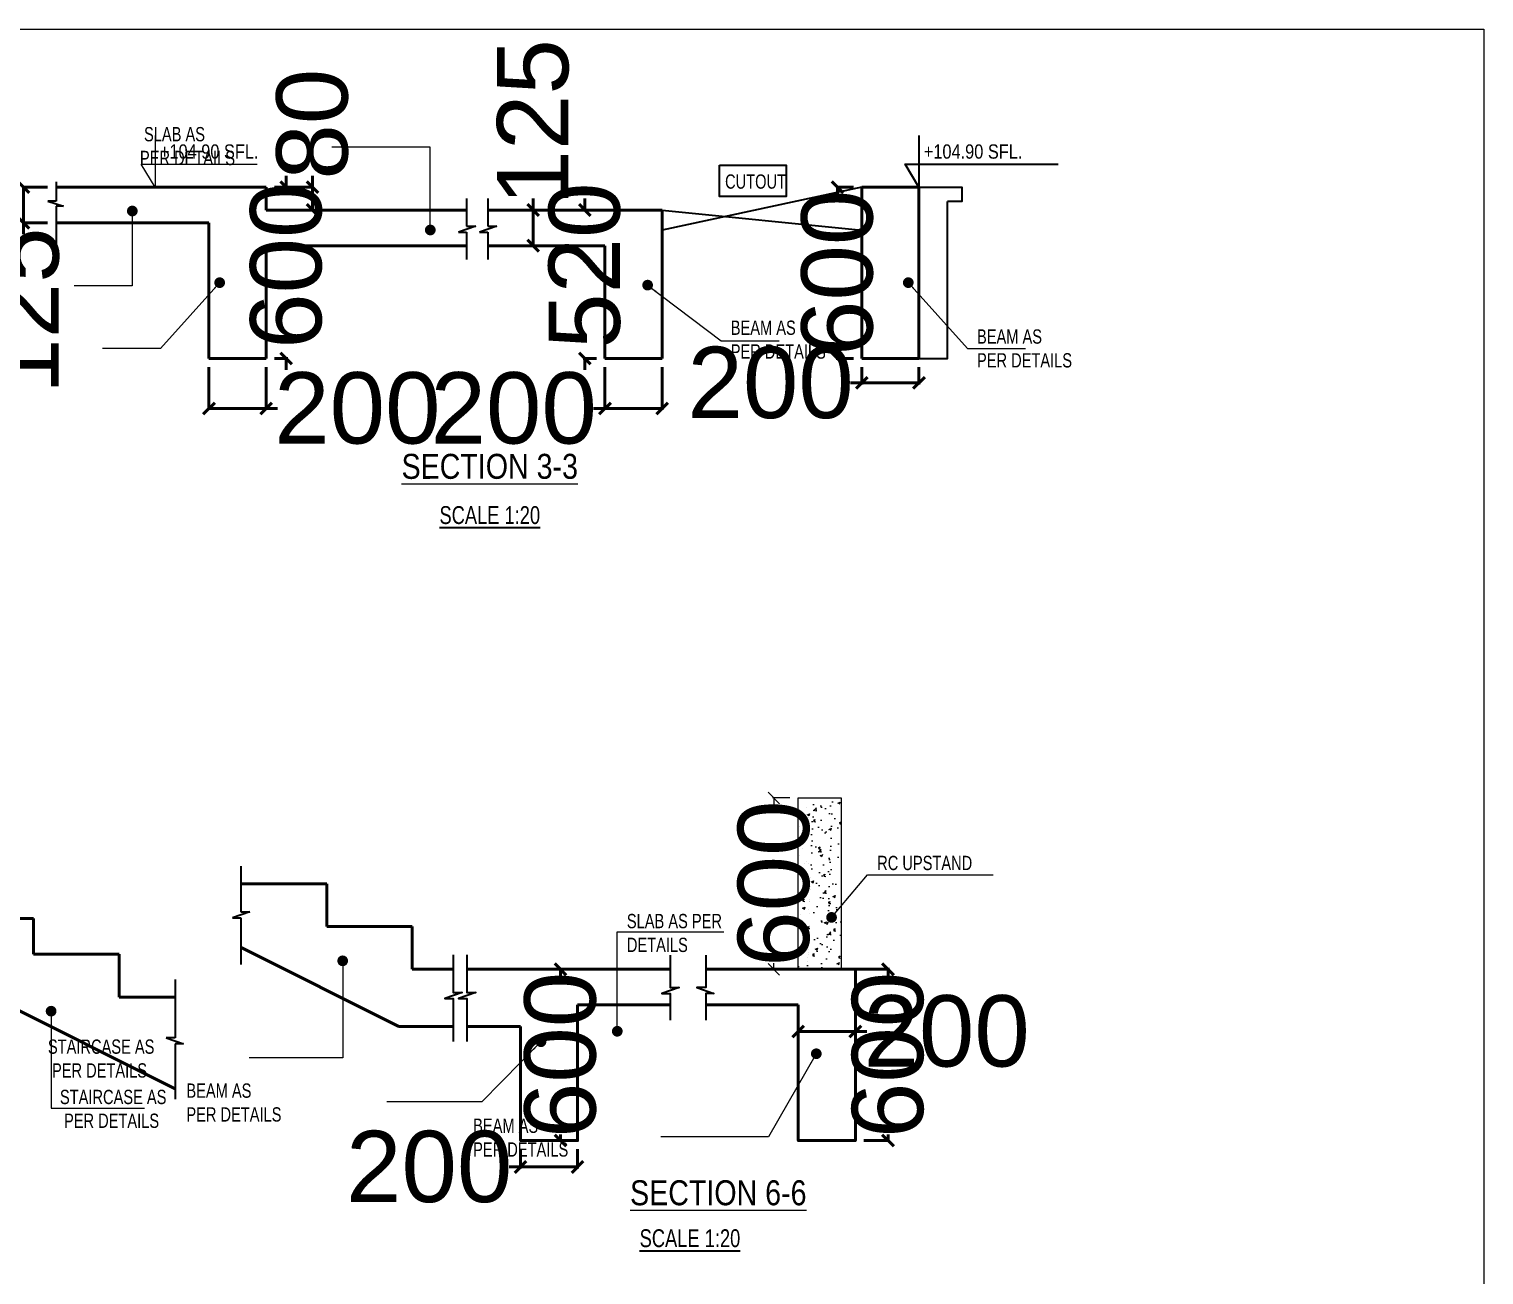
# Model space of a CAD drawing. Header units: millimetres. Extents: x 20 to 37377, y -2 to 80215.
# Drawn here: x 15985 to 21083, y 11273 to 15637 of the extents above; entities that cross this region are included whole.
import ezdxf

# ---------------------------------------------------------------- set-up
doc = ezdxf.new("R2010")
doc.units = ezdxf.units.MM
for name, color, linetype in [('BAND DETAILS', 2, 'Continuous'), ('HAT', 8, 'Continuous'), ('S - HATCH', 8, 'Continuous'), ('S - TXT-1', 6, 'Continuous'), ('TEMP', 8, 'Continuous'), ('TEXT', 7, 'Continuous')]:
    doc.layers.add(name, color=color, linetype=linetype)
for name, color, linetype, lineweight in [('Block', 41, 'Continuous', 13), ('S - BEAM', 7, 'Continuous', 13), ('S - COL', 5, 'Continuous', 40), ('S - DIM', 253, 'Continuous', 13), ('S - SEC CUT', 5, 'Continuous', 13), ('S - SEC CUT TXT', 1, 'Continuous', 13), ('STR-Stair', 1, 'Continuous', 13)]:
    doc.layers.add(name, color=color, linetype=linetype, lineweight=lineweight)
doc.styles.add('SD', font='ARIALNB.TTF')
doc.styles.add('SED', font='ARIALN.TTF', dxfattribs={"height": 50})
doc.styles.add('SOBHA', font='arial.ttf')
doc.styles.add('sobha.sed', font='swisscl.ttf')
doc.dimstyles.new('S--20', dxfattribs={"dimscale": 20, "dimtxt": 12.5, "dimasz": 2, "dimexe": 0.25, "dimexo": 1.5, "dimgap": 0.1, "dimtad": 0, "dimdec": 0, "dimrnd": 0.0005, "dimzin": 0, "dimdsep": 46, "dimtxsty": 'SOBHA', "dimblk": 'OBLIQUE', "dimcen": 0.09, "dimclrd": 8, "dimclre": 8, "dimclrt": 4, "dimadec": 0, "dimazin": 0, "dimtfac": 1, "dimtdec": 0, "dimtofl": 0, "dimtmove": 0, "dimatfit": 3, "dimfxl": 0.18, "dimtolj": 1, "dimtzin": 0, "dimlwd": -1, "dimlwe": -1, "dimarcsym": 0})
doc.dimstyles.new('S-25', dxfattribs={"dimscale": 25, "dimtxt": 2.5, "dimasz": 1.5, "dimexe": 0.25, "dimexo": 0.5, "dimgap": 0.1, "dimtad": 0, "dimdec": 0, "dimrnd": 0.0005, "dimzin": 0, "dimdsep": 46, "dimtxsty": 'SOBHA', "dimblk": 'OBLIQUE', "dimcen": 0.09, "dimclrd": 8, "dimclre": 8, "dimclrt": 6, "dimadec": 0, "dimazin": 0, "dimtfac": 1, "dimtdec": 0, "dimtofl": 0, "dimtmove": 0, "dimatfit": 3, "dimfxl": 0.18, "dimtolj": 1, "dimtzin": 0, "dimlwd": -1, "dimlwe": -1, "dimarcsym": 0})

# ---------------------------------------------------------------- blocks, each defined once
blk = doc.blocks.new('_Oblique')
at = {"color": 0, "linetype": 'ByBlock', "lineweight": -2}
blk.add_line((-0.5, -0.5), (0.5, 0.5), dxfattribs=at)
blk = doc.blocks.new('*D277')
at = {"layer": 'Defpoints', "color": 0, "transparency": 16777216}
for p in [(18903.1, 14483.4), (19103.1, 14483.4), (18903.1, 14397.6)]:
    blk.add_point(p, dxfattribs=at)
at = {"layer": 'S - COL', "color": 8, "transparency": 16777216}
for p, q in [((18903.1, 14453.4), (18903.1, 14392.6)), ((19103.1, 14453.4), (19103.1, 14392.6)), ((18903.1, 14397.6), (18863.1, 14397.6)), ((19103.1, 14397.6), (18903.1, 14397.6))]:
    blk.add_line(p, q, dxfattribs=at)
at = {"layer": 'S - COL', "color": 8, "transparency": 16777216, "xscale": 40, "yscale": 40, "zscale": 40, "rotation": 180}
blk.add_blockref('_Oblique', (18903.1, 14397.6), dxfattribs=at)
at = {"layer": 'S - COL', "color": 8, "transparency": 16777216, "xscale": 40, "yscale": 40, "zscale": 40}
blk.add_blockref('_Oblique', (19103.1, 14397.6), dxfattribs=at)
at = {"layer": 'S - COL', "color": 4, "transparency": 16777216, "insert": (18583.2, 14397.6), "char_height": 250, "attachment_point": 5, "style": 'SOBHA'}
blk.add_mtext('\\A1;200', dxfattribs=at)
blk = doc.blocks.new('*D278')
at = {"layer": 'Defpoints', "color": 0, "transparency": 16777216}
for p in [(18903.1, 15083.4), (18817.3, 14483.4), (18903.1, 14483.4)]:
    blk.add_point(p, dxfattribs=at)
at = {"layer": 'S - COL', "color": 8, "transparency": 16777216}
for p, q in [((18873.1, 15083.4), (18812.3, 15083.4)), ((18817.3, 15083.4), (18817.3, 15061.8)), ((18873.1, 14483.4), (18812.3, 14483.4)), ((18817.3, 14483.4), (18817.3, 14505))]:
    blk.add_line(p, q, dxfattribs=at)
at = {"layer": 'S - COL', "color": 8, "transparency": 16777216, "xscale": 40, "yscale": 40, "zscale": 40}
for p, rotation in [((18817.3, 15083.4), 90), ((18817.3, 14483.4), 270)]:
    blk.add_blockref('_Oblique', p, dxfattribs=dict(at, rotation=rotation))
at = {"layer": 'S - COL', "color": 4, "transparency": 16777216, "insert": (18817.3, 14783.4), "char_height": 250, "attachment_point": 5, "rotation": 90, "style": 'SOBHA'}
blk.add_mtext('\\A1;600', dxfattribs=at)
blk = doc.blocks.new('*D279')
at = {"layer": 'Defpoints', "color": 0, "transparency": 16777216}
for p in [(16615.2, 14483.4), (16815.2, 14483.4), (16815.2, 14308.4)]:
    blk.add_point(p, dxfattribs=at)
at = {"layer": 'S - COL', "color": 8, "transparency": 16777216}
for p, q in [((16615.2, 14453.4), (16615.2, 14303.4)), ((16815.2, 14453.4), (16815.2, 14303.4)), ((16615.2, 14308.4), (16815.2, 14308.4)), ((16815.2, 14308.4), (16855.2, 14308.4))]:
    blk.add_line(p, q, dxfattribs=at)
at = {"layer": 'S - COL', "color": 8, "transparency": 16777216, "xscale": 40, "yscale": 40, "zscale": 40, "rotation": 180}
blk.add_blockref('_Oblique', (16615.2, 14308.4), dxfattribs=at)
at = {"layer": 'S - COL', "color": 8, "transparency": 16777216, "xscale": 40, "yscale": 40, "zscale": 40}
blk.add_blockref('_Oblique', (16815.2, 14308.4), dxfattribs=at)
at = {"layer": 'S - COL', "color": 4, "transparency": 16777216, "insert": (17135.1, 14308.4), "char_height": 250, "attachment_point": 5, "style": 'SOBHA'}
blk.add_mtext('\\A1;200', dxfattribs=at)
blk = doc.blocks.new('*D280')
at = {"layer": 'Defpoints', "color": 0, "transparency": 16777216}
for p in [(16079.5, 15083.4), (15965.2, 14958.4), (16079.5, 14958.4)]:
    blk.add_point(p, dxfattribs=at)
at = {"layer": 'S - COL', "color": 8, "transparency": 16777216}
for p, q in [((16049.5, 15083.4), (15960.2, 15083.4)), ((15965.2, 15083.4), (15965.2, 14958.4)), ((16049.5, 14958.4), (15960.2, 14958.4)), ((15965.2, 14958.4), (15965.2, 14918.4))]:
    blk.add_line(p, q, dxfattribs=at)
at = {"layer": 'S - COL', "color": 8, "transparency": 16777216, "xscale": 40, "yscale": 40, "zscale": 40}
for p, rotation in [((15965.2, 15083.4), 90), ((15965.2, 14958.4), 270)]:
    blk.add_blockref('_Oblique', p, dxfattribs=dict(at, rotation=rotation))
at = {"layer": 'S - COL', "color": 4, "transparency": 16777216, "insert": (15965.2, 14651), "char_height": 250, "attachment_point": 5, "rotation": 90, "style": 'SOBHA'}
blk.add_mtext('\\A1;125', dxfattribs=at)
blk = doc.blocks.new('*D281')
at = {"layer": 'Defpoints', "color": 0, "transparency": 16777216}
for p in [(16815.2, 15083.4), (16977.8, 15083.4), (16815.2, 15003.4)]:
    blk.add_point(p, dxfattribs=at)
at = {"layer": 'S - COL', "color": 8, "transparency": 16777216}
for p, q in [((16977.8, 15083.4), (16977.8, 15123.4)), ((16845.2, 15083.4), (16982.8, 15083.4)), ((16977.8, 15003.4), (16977.8, 15083.4)), ((16845.2, 15003.4), (16982.8, 15003.4))]:
    blk.add_line(p, q, dxfattribs=at)
at = {"layer": 'S - COL', "color": 8, "transparency": 16777216, "xscale": 40, "yscale": 40, "zscale": 40}
for p, rotation in [((16977.8, 15083.4), 90), ((16977.8, 15003.4), 270)]:
    blk.add_blockref('_Oblique', p, dxfattribs=dict(at, rotation=rotation))
at = {"layer": 'S - COL', "color": 4, "transparency": 16777216, "insert": (16977.8, 15304.2), "char_height": 250, "attachment_point": 5, "rotation": 90, "style": 'SOBHA'}
blk.add_mtext('\\A1;80', dxfattribs=at)
blk = doc.blocks.new('*D282')
at = {"layer": 'Defpoints', "color": 0, "transparency": 16777216}
for p in [(16815.2, 15083.4), (16815.2, 14483.4), (16886.1, 14483.4)]:
    blk.add_point(p, dxfattribs=at)
at = {"layer": 'S - COL', "color": 8, "transparency": 16777216}
for p, q in [((16886.1, 15083.4), (16886.1, 15123.4)), ((16845.2, 15083.4), (16891.1, 15083.4)), ((16845.2, 14483.4), (16891.1, 14483.4)), ((16886.1, 14483.4), (16886.1, 14443.4))]:
    blk.add_line(p, q, dxfattribs=at)
at = {"layer": 'S - COL', "color": 8, "transparency": 16777216, "xscale": 40, "yscale": 40, "zscale": 40}
for p, rotation in [((16886.1, 15083.4), 270), ((16886.1, 14483.4), 90)]:
    blk.add_blockref('_Oblique', p, dxfattribs=dict(at, rotation=rotation))
at = {"layer": 'S - COL', "color": 4, "transparency": 16777216, "insert": (16886.1, 14808.4), "char_height": 250, "attachment_point": 5, "rotation": 90, "style": 'SOBHA'}
blk.add_mtext('\\A1;600', dxfattribs=at)
blk = doc.blocks.new('*D283')
at = {"layer": 'Defpoints', "color": 0, "transparency": 16777216}
for p in [(18002.8, 14483.4), (18202.8, 14483.4), (18002.8, 14308.4)]:
    blk.add_point(p, dxfattribs=at)
at = {"layer": 'S - COL', "color": 8, "transparency": 16777216}
for p, q in [((18002.8, 14453.4), (18002.8, 14303.4)), ((18202.8, 14453.4), (18202.8, 14303.4)), ((18002.8, 14308.4), (17962.8, 14308.4)), ((18202.8, 14308.4), (18002.8, 14308.4))]:
    blk.add_line(p, q, dxfattribs=at)
at = {"layer": 'S - COL', "color": 8, "transparency": 16777216, "xscale": 40, "yscale": 40, "zscale": 40, "rotation": 180}
blk.add_blockref('_Oblique', (18002.8, 14308.4), dxfattribs=at)
at = {"layer": 'S - COL', "color": 8, "transparency": 16777216, "xscale": 40, "yscale": 40, "zscale": 40}
blk.add_blockref('_Oblique', (18202.8, 14308.4), dxfattribs=at)
at = {"layer": 'S - COL', "color": 4, "transparency": 16777216, "insert": (17682.9, 14308.4), "char_height": 250, "attachment_point": 5, "style": 'SOBHA'}
blk.add_mtext('\\A1;200', dxfattribs=at)
blk = doc.blocks.new('*D284')
at = {"layer": 'Defpoints', "color": 0, "transparency": 16777216}
for p in [(18002.8, 15003.4), (17931.8, 14483.4), (18002.8, 14483.4)]:
    blk.add_point(p, dxfattribs=at)
at = {"layer": 'S - COL', "color": 8, "transparency": 16777216}
for p, q in [((17931.8, 15003.4), (17931.8, 15043.4)), ((17972.8, 15003.4), (17926.8, 15003.4)), ((17972.8, 14483.4), (17926.8, 14483.4)), ((17931.8, 14483.4), (17931.8, 14443.4))]:
    blk.add_line(p, q, dxfattribs=at)
at = {"layer": 'S - COL', "color": 8, "transparency": 16777216, "xscale": 40, "yscale": 40, "zscale": 40}
for p, rotation in [((17931.8, 15003.4), 270), ((17931.8, 14483.4), 90)]:
    blk.add_blockref('_Oblique', p, dxfattribs=dict(at, rotation=rotation))
at = {"layer": 'S - COL', "color": 4, "transparency": 16777216, "insert": (17931.8, 14808.4), "char_height": 250, "attachment_point": 5, "rotation": 90, "style": 'SOBHA'}
blk.add_mtext('\\A1;520', dxfattribs=at)
blk = doc.blocks.new('*D285')
at = {"layer": 'Defpoints', "color": 0, "transparency": 16777216}
for p in [(17751.2, 15003.4), (17889.1, 15003.4, 1.5), (17889.1, 14878.4, 1.5)]:
    blk.add_point(p, dxfattribs=at)
at = {"layer": 'S - COL', "color": 8, "transparency": 16777216}
for p, q in [((17751.2, 15003.4), (17751.2, 15043.4)), ((17859.1, 15003.4), (17746.2, 15003.4)), ((17751.2, 14878.4), (17751.2, 15003.4)), ((17859.1, 14878.4), (17746.2, 14878.4))]:
    blk.add_line(p, q, dxfattribs=at)
at = {"layer": 'S - COL', "color": 8, "transparency": 16777216, "xscale": 40, "yscale": 40, "zscale": 40}
for p, rotation in [((17751.2, 15003.4), 90), ((17751.2, 14878.4), 270)]:
    blk.add_blockref('_Oblique', p, dxfattribs=dict(at, rotation=rotation))
at = {"layer": 'S - COL', "color": 4, "transparency": 16777216, "insert": (17751.2, 15310.7), "char_height": 250, "attachment_point": 5, "rotation": 90, "style": 'SOBHA'}
blk.add_mtext('\\A1;125', dxfattribs=at)
blk = doc.blocks.new('*D305')
at = {"layer": 'Defpoints', "color": 0, "transparency": 16777216}
for p in [(17706.8, 11743.2), (17906.8, 11743.2), (17706.8, 11650.7)]:
    blk.add_point(p, dxfattribs=at)
at = {"layer": 'S - COL', "color": 8, "transparency": 16777216}
for p, q in [((17706.8, 11713.2), (17706.8, 11645.7)), ((17906.8, 11713.2), (17906.8, 11645.7)), ((17706.8, 11650.7), (17666.8, 11650.7)), ((17906.8, 11650.7), (17706.8, 11650.7))]:
    blk.add_line(p, q, dxfattribs=at)
at = {"layer": 'S - COL', "color": 8, "transparency": 16777216, "xscale": 40, "yscale": 40, "zscale": 40, "rotation": 180}
blk.add_blockref('_Oblique', (17706.8, 11650.7), dxfattribs=at)
at = {"layer": 'S - COL', "color": 8, "transparency": 16777216, "xscale": 40, "yscale": 40, "zscale": 40}
blk.add_blockref('_Oblique', (17906.8, 11650.7), dxfattribs=at)
at = {"layer": 'S - COL', "color": 4, "transparency": 16777216, "insert": (17386.9, 11650.7), "char_height": 250, "attachment_point": 5, "style": 'SOBHA'}
blk.add_mtext('\\A1;200', dxfattribs=at)
blk = doc.blocks.new('*D306')
at = {"layer": 'Defpoints', "color": 0, "transparency": 16777216}
for p in [(17777.8, 12343.2), (17846.8, 12343.2), (17777.8, 11743.2, 0.8)]:
    blk.add_point(p, dxfattribs=at)
at = {"layer": 'S - COL', "color": 8, "transparency": 16777216}
for p, q in [((17807.8, 12343.2), (17851.8, 12343.2)), ((17846.8, 12343.2), (17846.8, 12321.6)), ((17807.8, 11743.2), (17851.8, 11743.2)), ((17846.8, 11743.2), (17846.8, 11764.8))]:
    blk.add_line(p, q, dxfattribs=at)
at = {"layer": 'S - COL', "color": 8, "transparency": 16777216, "xscale": 40, "yscale": 40, "zscale": 40}
for p, rotation in [((17846.8, 12343.2), 90), ((17846.8, 11743.2), 270)]:
    blk.add_blockref('_Oblique', p, dxfattribs=dict(at, rotation=rotation))
at = {"layer": 'S - COL', "color": 4, "transparency": 16777216, "insert": (17846.8, 12043.2), "char_height": 250, "attachment_point": 5, "rotation": 90, "style": 'SOBHA'}
blk.add_mtext('\\A1;600', dxfattribs=at)
blk = doc.blocks.new('*D312')
at = {"layer": 'Defpoints', "color": 0, "transparency": 16777216}
for p in [(18680.1, 12218.2), (18880.1, 12218.2), (18880.1, 12125.7)]:
    blk.add_point(p, dxfattribs=at)
at = {"layer": 'S - COL', "color": 8, "transparency": 16777216}
for p, q in [((18680.1, 12188.2), (18680.1, 12120.7)), ((18880.1, 12188.2), (18880.1, 12120.7)), ((18680.1, 12125.7), (18880.1, 12125.7)), ((18880.1, 12125.7), (18920.1, 12125.7))]:
    blk.add_line(p, q, dxfattribs=at)
at = {"layer": 'S - COL', "color": 8, "transparency": 16777216, "xscale": 40, "yscale": 40, "zscale": 40, "rotation": 180}
blk.add_blockref('_Oblique', (18680.1, 12125.7), dxfattribs=at)
at = {"layer": 'S - COL', "color": 8, "transparency": 16777216, "xscale": 40, "yscale": 40, "zscale": 40}
blk.add_blockref('_Oblique', (18880.1, 12125.7), dxfattribs=at)
at = {"layer": 'S - COL', "color": 4, "transparency": 16777216, "insert": (19200, 12125.7), "char_height": 250, "attachment_point": 5, "style": 'SOBHA'}
blk.add_mtext('\\A1;200', dxfattribs=at)
blk = doc.blocks.new('*D313')
at = {"layer": 'Defpoints', "color": 0, "transparency": 16777216}
for p in [(18850.1, 12343.2, 0.4), (18994.6, 12343.2), (18880.1, 11743.2, 0.8)]:
    blk.add_point(p, dxfattribs=at)
at = {"layer": 'S - COL', "color": 8, "transparency": 16777216}
for p, q in [((18880.1, 12343.2), (18999.6, 12343.2)), ((18994.6, 12343.2), (18994.6, 12321.6)), ((18910.1, 11743.2), (18999.6, 11743.2)), ((18994.6, 11743.2), (18994.6, 11764.8))]:
    blk.add_line(p, q, dxfattribs=at)
at = {"layer": 'S - COL', "color": 8, "transparency": 16777216, "xscale": 40, "yscale": 40, "zscale": 40}
for p, rotation in [((18994.6, 12343.2), 90), ((18994.6, 11743.2), 270)]:
    blk.add_blockref('_Oblique', p, dxfattribs=dict(at, rotation=rotation))
at = {"layer": 'S - COL', "color": 4, "transparency": 16777216, "insert": (18994.6, 12043.2), "char_height": 250, "attachment_point": 5, "rotation": 90, "style": 'SOBHA'}
blk.add_mtext('\\A1;600', dxfattribs=at)
blk = doc.blocks.new('*D394')
at = {"layer": 'Defpoints', "color": 0, "linetype": 'ByBlock', "transparency": 16777216}
for p in [(18594.6, 12943.5), (18680.1, 12943.5, 0.4), (18680.1, 12343.2, 0.4)]:
    blk.add_point(p, dxfattribs=at)
at = {"layer": 'S - BEAM', "color": 8, "transparency": 16777216}
for p, q in [((18650.1, 12943.5), (18589.6, 12943.5)), ((18594.6, 12943.5), (18594.6, 12921.8)), ((18650.1, 12343.2), (18589.6, 12343.2)), ((18594.6, 12343.2), (18594.6, 12364.9))]:
    blk.add_line(p, q, dxfattribs=at)
at = {"layer": 'S - BEAM', "color": 8, "linetype": 'ByBlock', "transparency": 16777216, "xscale": 40, "yscale": 40, "zscale": 40}
for p, rotation in [((18594.6, 12943.5), 90), ((18594.6, 12343.2), 270)]:
    blk.add_blockref('_Oblique', p, dxfattribs=dict(at, rotation=rotation))
at = {"layer": 'S - BEAM', "color": 4, "linetype": 'ByBlock', "transparency": 16777216, "insert": (18594.6, 12643.4), "char_height": 250, "attachment_point": 5, "rotation": 90, "style": 'SOBHA'}
blk.add_mtext('\\A1;600', dxfattribs=at)

msp = doc.modelspace()

# ---------------------------------------------------------------- hatches: boundary and pattern name
at = {"layer": 'Block', "linetype": 'ByBlock'}
h = msp.add_hatch(dxfattribs=at)
h.set_pattern_fill('AR-CONC', color=8, scale=0.5)
h.set_pattern_definition([(50, (27525.72, 2234595.4), (91.0923345, -7.9695428), [9.525, -104.775]), (355, (27525.72, 2234595.4), (-17.6217107, 95.5284226), [7.62, -83.820292]), (100.4514447, (27533.31, 2234594.735), (73.4706235, 87.558876), [8.0950044, -89.0451223]), (46.1842, (27525.72, 2234620.8), (135.5395204, -21.021164), [14.2875, -157.1625]), (96.6355576, (27537.02, 2234619.05), (118.702067, 123.713062), [12.142512, -133.567804]), (351.184151, (27525.72, 2234620.8), (118.702067, 123.713062), [11.4299835, -125.729866]), (21, (27538.42, 2234614.45), (75.8071956, -51.132599), [9.525, -104.775]), (326, (27538.42, 2234614.45), (30.901014, 92.093983), [7.62, -83.82]), (71.451445, (27544.74, 2234610.19), (106.7082096, 40.9613844), [8.0950044, -89.0449688]), (37.5, (27525.722, 2234595.4), (1.54430163, 42.27751944), [0, -82.804, 0, -85.09, 0, -84.1375]), (7.5, (27525.72, 2234595.4), (33.4098313, 50.0902874), [0, -48.514, 0, -80.899, 0, -32.0675]), (327.5, (27497.4, 2234595.4), (67.7952976, -2.864372), [0, -31.75, 0, -99.06, 0, -131.445]), (317.5, (27484.7, 2234595.4), (74.0645907, 12.7132455), [0, -41.275, 0, -65.786, 0, -93.345])])
h.paths.add_polyline_path([(18830.1, 12943.5), (18680.1, 12943.5), (18680.1, 12343.2), (18830.1, 12343.2)])

# ---------------------------------------------------------------- linework, layer by layer
at = {"layer": 'BAND DETAILS', "linetype": 'ByBlock', "elevation": 0.2}
for points in [[(19103.1, 15033.4), (19103.1, 15083.4), (19253.1, 15083.4), (19253.1, 15033.4), (19203.1, 15033.4)], [(19103.1, 15033.4), (19103.1, 14483.4), (19203.1, 14483.4), (19203.1, 15033.4)]]:
    msp.add_lwpolyline(points, dxfattribs=at)
at = {"layer": 'Block', "color": 1, "elevation": 0.8}
msp.add_lwpolyline([(18830.1, 12343.2), (18680.1, 12343.2), (18680.1, 12943.5), (18830.1, 12943.5)], close=True, dxfattribs=at)
at = {"layer": 'HAT'}
for p, q in [((17518.1, 15044.1, 0.4), (17518.1, 14946.6, 0.4)), ((17592.1, 15044.1, 0.4), (17592.1, 14946.6, 0.4)), ((18903.1, 15083.4, 0.4), (18202.8, 14933.4, 0.2)), ((18202.8, 15003.4, 0.4), (18903.1, 14933.4, 0.2)), ((17549.9, 14946.6, 0.4), (17489.4, 14925.8, 0.4)), ((17518.1, 14946.6, 0.4), (17549.9, 14946.6, 0.4)), ((17624, 14946.6, 0.4), (17563.4, 14925.8, 0.4)), ((17592.1, 14946.6, 0.4), (17624, 14946.6, 0.4)), ((17489.4, 14925.8, 0.4), (17518.1, 14925.8, 0.4)), ((17518.1, 14925.8, 0.4), (17518, 14830.4, 0.4)), ((17563.4, 14925.8, 0.4), (17592.1, 14925.8, 0.4)), ((17592.1, 14925.8, 0.4), (17592, 14830.4, 0.4)), ((16726.9, 12704.9, 0.8), (16726.9, 12544.3, 0.8)), ((16758.8, 12544.3, 0.8), (16698.2, 12523.6, 0.8)), ((16726.9, 12544.3, 0.8), (16758.8, 12544.3, 0.8)), ((16698.2, 12523.6, 0.8), (16726.9, 12523.6, 0.8)), ((16726.9, 12523.6, 0.8), (16726.9, 12360.3, 0.8)), ((16496.8, 12307.7, 0.4), (16496.8, 12103.2, 0.4)), ((16496.8, 12103.2, 0.4), (16464.9, 12103.2, 0.4)), ((16464.9, 12103.2, 0.4), (16525.4, 12082.5, 0.4)), ((16525.4, 12082.5, 0.4), (16496.8, 12082.5, 0.4)), ((16496.8, 12082.5, 0.4), (16496.8, 11888.6, 0.4))]:
    msp.add_line(p, q, dxfattribs=at)
at = {"layer": 'HAT', "elevation": -0.8}
msp.add_lwpolyline([(18404.6, 15160.3), (18637.7, 15160.3), (18637.7, 15050.3), (18404.6, 15050.3)], close=True, dxfattribs=at)
at = {"layer": 'HAT', "elevation": 0.8}
for points in [[(17470.9, 12394.2), (17470.9, 12262), (17502.8, 12262), (17442.2, 12241.3), (17470.9, 12241.3), (17470.8, 12089.7)], [(17518.7, 12394.2), (17518.7, 12262), (17550.6, 12262), (17490, 12241.3), (17518.7, 12241.3), (17518.6, 12089.7)], [(18230.9, 12392.8), (18230.9, 12279.4), (18262.7, 12279.4), (18202.2, 12258.7), (18230.9, 12258.7), (18230.8, 12164.7)], [(18356, 12392.8), (18356, 12279.4), (18324.1, 12279.4), (18384.7, 12258.7), (18356, 12258.7), (18356.1, 12164.7)]]:
    msp.add_lwpolyline(points, dxfattribs=at)
at = {"layer": 'S - COL', "linetype": 'ByBlock'}
for p, q in [((16615.2, 15083.4, 0.4), (16079.5, 15083.4, 0.4)), ((16815.2, 15083.4, 0.4), (16615.2, 15083.4, 0.4)), ((18903.1, 15083.4, 0.2), (19103.1, 15083.4, 0.2)), ((17518.1, 15003.4, 0.4), (16815.2, 15003.4, 0.4)), ((18002.8, 15003.4, 0.4), (17592.1, 15003.4, 0.4)), ((18002.8, 15003.4, 0.4), (18202.8, 15003.4, 0.4)), ((16815.2, 14483.4, 0.4), (16615.2, 14483.4, 0.4)), ((18002.8, 14483.4, 0.4), (18202.8, 14483.4, 0.4)), ((18903.1, 14483.4, 0.2), (19103.1, 14483.4, 0.2))]:
    msp.add_line(p, q, dxfattribs=at)
at = {"layer": 'S - COL'}
for p, q in [((16815.2, 15083.4, 0.4), (16815.2, 15003.4, 0.4)), ((18903.1, 15083.4, 0.2), (18903.1, 14483.4, 0.2)), ((19103.1, 15083.4, 0.2), (19103.1, 14483.4, 0.2)), ((18002.8, 15003.4, 0.4), (18002.8, 15003.4, 0.4)), ((18202.8, 15003.4, 0.4), (18202.8, 14483.4, 0.4)), ((16079.5, 14958.4, 0.4), (16615.2, 14958.4, 0.4)), ((16615.2, 14958.4, 0.4), (16615.2, 14483.4, 0.4)), ((16815.2, 14878.4, 0.4), (16815.2, 14483.4, 0.4)), ((16815.2, 14878.4, 0.4), (17518, 14878.4, 0.4)), ((17592.1, 14878.4, 0.4), (18002.8, 14878.4, 0.4)), ((18002.8, 14878.4, 0.4), (18002.8, 14483.4, 0.4)), ((17027.7, 12643.2, 0.8), (16727.7, 12643.2, 0.8)), ((17027.7, 12643.2, 0.8), (17027.7, 12493.2, 0.8)), ((16000.3, 12521, 0.4), (15569.3, 12521, 0.4)), ((16000.3, 12521, 0.4), (16000.3, 12396, 0.4)), ((17027.7, 12493.2, 0.8), (17327.7, 12493.2, 0.8)), ((17327.7, 12493.2, 0.8), (17327.7, 12343.2, 0.8)), ((16300.3, 12396, 0.4), (16000.3, 12396, 0.4)), ((16300.3, 12396, 0.4), (16300.3, 12246, 0.4)), ((16727.7, 12419.6, 0.8), (17280.5, 12143.2, 0.8)), ((17327.7, 12343.2, 0.8), (17470.9, 12343.2, 0.8)), ((17518.7, 12343.2, 0.8), (17518.7, 12343.2, 0.8)), ((17706.8, 12343.2, 0.8), (17518.7, 12343.2, 0.8)), ((17906.8, 12343.2, 0.8), (18230.9, 12343.2, 0.8)), ((18680.1, 12343.2, 0.8), (18356, 12343.2, 0.8)), ((16496.8, 11924.1, 0.4), (15703, 12321, 0.4)), ((16496, 12246, 0.4), (16300.3, 12246, 0.4)), ((17518.6, 12193.2, 0.8), (17518.6, 12193.2, 0.8)), ((17906.8, 12218.2, 0.8), (18230.9, 12218.2, 0.8)), ((18680.1, 12218.2, 0.8), (18356, 12218.2, 0.8)), ((17280.5, 12143.2, 0.8), (17470.9, 12143.2, 0.8)), ((17706.8, 12143.2, 0.8), (17518.7, 12143.2, 0.8))]:
    msp.add_line(p, q, dxfattribs=at)
at = {"layer": 'S - COL', "elevation": 0.8}
for points in [[(17706.8, 12343.2), (17906.8, 12343.2)], [(18880.1, 12343.2), (18680.1, 12343.2)], [(18880.1, 12343.2), (18880.1, 11743.2), (18680.1, 11743.2), (18680.1, 12218.2)], [(17906.8, 12218.2), (17906.8, 11743.2), (17706.8, 11743.2), (17706.8, 12143.2)], [(17906.8, 12218.2), (17906.8, 12193.2)]]:
    msp.add_lwpolyline(points, dxfattribs=at)
at = {"layer": 'S - HATCH'}
for p, q in [((16079.5, 15101.9, 0.4), (16079.5, 15033.9, 0.4)), ((16079.5, 15033.9, 0.4), (16050.6, 15033.9, 0.4)), ((16050.6, 15033.9, 0.4), (16105.7, 15016.6, 0.4)), ((16079.5, 15016.6, 0.4), (16079.5, 14847.3, 0.4)), ((16105.7, 15016.6, 0.4), (16079.5, 15016.6, 0.4))]:
    msp.add_line(p, q, dxfattribs=at)
at = {"layer": 'S - SEC CUT', "color": 9, "elevation": 0.4}
msp.add_lwpolyline([(16426.4, 15264.6), (16426.4, 15083.4), (16377.3, 15164.6), (16784.5, 15164.6)], dxfattribs=at)
at = {"layer": 'STR-Stair', "linetype": 'ByBlock'}
msp.add_lwpolyline([(11751.9, 15637.3), (21082.6, 15637.3), (21082.6, 6772), (11751.9, 6772)], close=True, dxfattribs=at)
at = {"layer": 'TEMP', "elevation": 0.2}
msp.add_lwpolyline([(19103.1, 15264.6), (19103.1, 15083.4), (19054.1, 15164.6), (19591.2, 15164.6)], dxfattribs=at)

# ---------------------------------------------------------------- texts
at = {"layer": 'S - SEC CUT', "color": 4, "char_height": 50, "width": 408.126, "attachment_point": 1, "style": 'SED'}
for insert in [(16443.2, 15233.4, 0.4), (19119.9, 15233.4, 0.2)]:
    msp.add_mtext('+104.90 SFL.', dxfattribs=dict(at, insert=insert))
at = {"layer": 'S - SEC CUT TXT', "color": 1, "linetype": 'ByBlock', "char_height": 87.5, "style": 'SD'}
for s, insert, width, attachment_point, rotation in [('{\\fArial Narrow|b0|i0|c0|p34;\\LSECTION 3-3}', (17290, 14149.1, 0.4), 1177.794, 1, 0.0107), ('{\\fArial Narrow|b0|i0|c0|p34;\\LSECTION 6-6}', (18709, 11604, 0.8), 652.143, 3, 359.9893)]:
    msp.add_mtext(s, dxfattribs=dict(at, insert=insert, width=width, attachment_point=attachment_point, rotation=rotation))
at = {"layer": 'S - TXT-1', "char_height": 50, "style": 'sobha.sed'}
for s, insert, width, attachment_point in [('\\pxqj; SLAB AS\\PPER DETAILS', (17375.1, 15160.1, 0.4), 1001.801, 9), ('\\pxqj;CUTOUT', (18423.6, 15077.5, -0.8), 1001.801, 7), ('\\pxqj;BEAM AS\\PPER DETAILS', (18443.5, 14482, 0.4), 1001.801, 7), ('\\pxqj;BEAM AS\\PPER DETAILS', (19306.3, 14451.1, 0.2), 1001.801, 7), ('RC UPSTAND', (18956.6, 12740.8, 0.8), 487.442, 1), ('\\pxql;SLAB AS PER \\PDETAILS', (18079.5, 12403.2, 0.8), 1001.801, 7), ('\\pxqj;STAIRCASE AS\\P PER DETAILS', (17052.7, 11963.2, 0.8), 1001.801, 9), ('\\pxqj;BEAM AS\\PPER DETAILS', (17537.8, 11809.1, 0.8), 1001.801, 9), ('\\pxqj;STAIRCASE AS\\P PER DETAILS', (16093, 11786.9, 0.4), 1001.801, 7), ('\\pxqj;BEAM AS\\PPER DETAILS', (18542.7, 11686.2, 0.8), 1001.801, 9)]:
    msp.add_mtext(s, dxfattribs=dict(at, insert=insert, width=width, attachment_point=attachment_point))
at = {"layer": 'TEXT', "char_height": 62.5, "width": 1805.445, "style": 'sobha.sed'}
for insert, attachment_point in [((19228.4, 13902.5, 0.4), 9), ((18124.3, 11369, 0.8), 7)]:
    msp.add_mtext('\\pxql;{\\LSCALE 1:20}', dxfattribs=dict(at, insert=insert, attachment_point=attachment_point))

# ---------------------------------------------------------------- dimensions: what is measured, and where the dimension line sits
at = {"layer": 'S - BEAM', "color": 7, "linetype": 'ByBlock'}
dim = msp.add_linear_dim(base=(18594.6, 12943.5, 0.4), p1=(18680.1, 12343.2, 0.8), p2=(18680.1, 12943.5, 0.8), angle=90, dimstyle='S--20', dxfattribs=at)
dim.commit()
dim.dimension.update_dxf_attribs({"geometry": '*D394', "text_midpoint": (18594.6, 12643.4, 0.4)})
at = {"layer": 'S - COL'}
for base, p1, p2, picture, middle in [((17751.2, 15003.4, -1.2), (17889.1, 14878.4, 0.4), (17889.1, 15003.4, 0.4), '*D285', (17751.2, 15310.7, -1.2)), ((16886.1, 14483.4, 0.4), (16815.2, 15083.4, 0.4), (16815.2, 14483.4, 0.4), '*D282', (16886.1, 14808.4, 0.4)), ((17931.8, 14483.4, 0.4), (18002.8, 15003.4, 0.4), (18002.8, 14483.4, 0.4), '*D284', (17931.8, 14808.4, 0.4))]:
    dim = msp.add_linear_dim(base=base, p1=p1, p2=p2, angle=90, dimstyle='S--20', dxfattribs=at)
    dim.commit()
    dim.dimension.update_dxf_attribs({"geometry": picture, "text_midpoint": middle, "dimtype": 160})
for base, p1, p2, angle, picture, middle in [((16977.8, 15083.4, 0.4), (16815.2, 15003.4, 0.4), (16815.2, 15083.4, 0.4), 90, '*D281', (16977.8, 15304.2, 0.4)), ((15965.2, 14958.4, 0.4), (16079.5, 15083.4, 0.4), (16079.5, 14958.4, 0.4), 90, '*D280', (15965.2, 14651, 0.4)), ((18817.3, 14483.4, 0.2), (18903.1, 15083.4, 0.2), (18903.1, 14483.4, 0.2), 90, '*D278', (18817.3, 14783.4, 0.2)), ((18903.1, 14397.6, 0.2), (19103.1, 14483.4, 0.2), (18903.1, 14483.4, 0.2), 180, '*D277', (18583.2, 14397.6, 0.2)), ((18002.8, 14308.4, 0.4), (18202.8, 14483.4, 0.4), (18002.8, 14483.4, 0.4), 180, '*D283', (17682.9, 14308.4, 0.4)), ((17846.8, 12343.2, 0.8), (17777.8, 11743.2, 1.5), (17777.8, 12343.2, 0.8), 90, '*D306', (17846.8, 12043.2, 0.8)), ((18994.6, 12343.2), (18880.1, 11743.2, 0.8), (18850.1, 12343.2, 0.4), 270, '*D313', (18994.6, 12043.2)), ((17706.8, 11650.7, 0.8), (17906.8, 11743.2, 0.8), (17706.8, 11743.2, 0.8), 180, '*D305', (17386.9, 11650.7, 0.8))]:
    dim = msp.add_linear_dim(base=base, p1=p1, p2=p2, angle=angle, dimstyle='S--20', dxfattribs=at)
    dim.commit()
    dim.dimension.update_dxf_attribs({"geometry": picture, "text_midpoint": middle})
for base, p1, p2, picture, middle in [((16815.2, 14308.4, 0.4), (16615.2, 14483.4, 0.4), (16815.2, 14483.4, 0.4), '*D279', (17135.1, 14308.4, 0.4)), ((18880.1, 12125.7, 0.8), (18680.1, 12218.2, 0.8), (18880.1, 12218.2, 0.8), '*D312', (19200, 12125.7, 0.8))]:
    dim = msp.add_linear_dim(base=base, p1=p1, p2=p2, dimstyle='S--20', dxfattribs=at)
    dim.commit()
    dim.dimension.update_dxf_attribs({"geometry": picture, "text_midpoint": middle})

# ---------------------------------------------------------------- leaders
at = {"layer": 'S - DIM'}
for points in [[(17390.7, 14933.4, 0.4), (17390.7, 15223.5, 0.4), (17045.6, 15223.5, 0.4)], [(16346.5, 14999.9, 0.4), (16346.5, 14737.9, 0.4), (16143.1, 14737.9, 0.4)], [(16652.7, 14749, 0.4), (16445.6, 14517.9, 0.4), (16242.2, 14517.9, 0.4)], [(18152.3, 14740.2, 0.4), (18409.8, 14545.2, 0.4), (18613.2, 14545.2, 0.4)], [(19065.6, 14749, 0.4), (19272.7, 14517.9, 0.4), (19476.1, 14517.9, 0.4)], [(18796.7, 12525.1, 0.8), (18922.9, 12674, 0.8), (19363.2, 12674, 0.8)], [(18045.9, 12126.1, 0.8), (18045.9, 12474.7, 0.8), (18419.2, 12474.7, 0.8)], [(17083.7, 12372.9, 0.8), (17083.7, 12033.2, 0.8), (16756.1, 12033.2, 0.8)], [(16062, 12196.5, 0.4), (16062, 11856.9, 0.4), (16389.6, 11856.9, 0.4)], [(17778.6, 12089.5, 0.8), (17571.5, 11878.7, 0.8), (17238.1, 11878.7, 0.8)], [(18743.3, 12047.4, 0.8), (18576.3, 11755.7, 0.8), (18198.1, 11755.7, 0.8)]]:
    msp.add_leader(points, dimstyle='S-25', override={"dimldrblk": 'Dot'}, dxfattribs=at)

doc.saveas('drawing.dxf')
